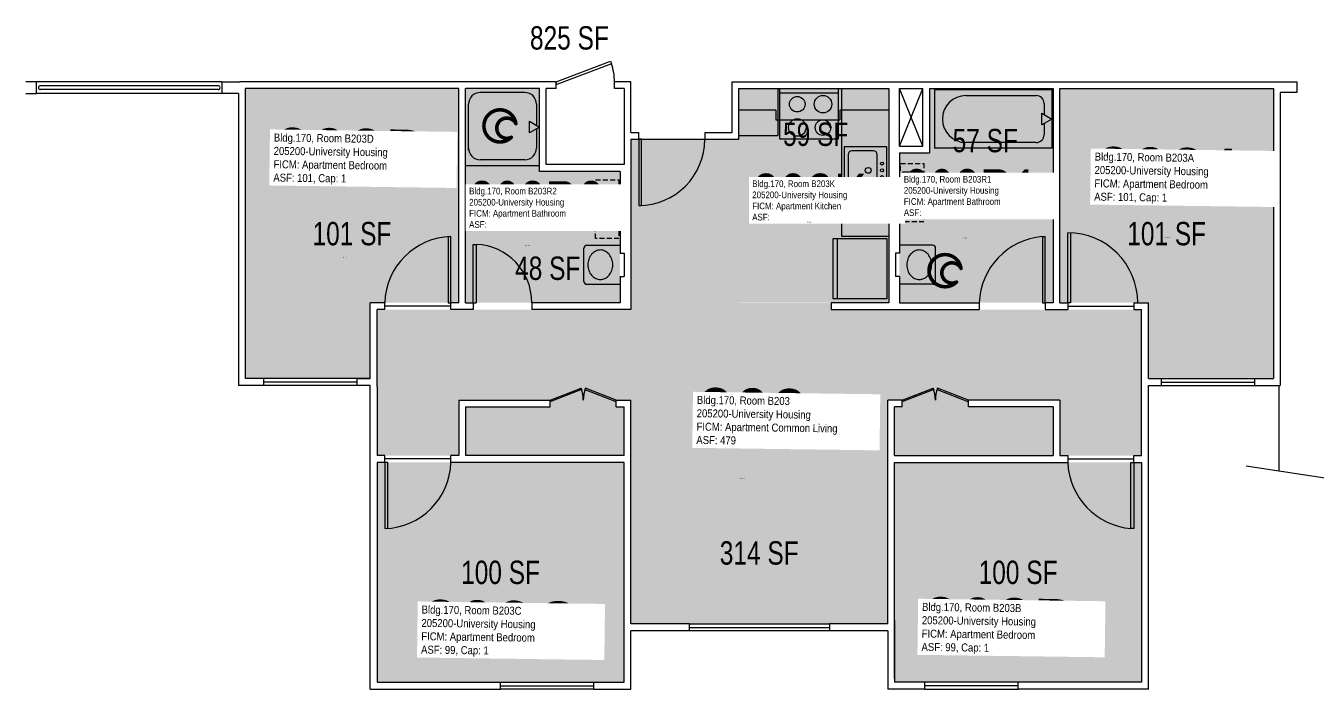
# Model space of a CAD drawing. Header units: inches. Extents: x -54 to 1704, y -57 to 645.
# Drawn here: x 605 to 1269, y -51 to 290 of the extents above; entities that cross this region are included whole.
import ezdxf
from ezdxf.enums import TextEntityAlignment as Align

# ---------------------------------------------------------------- set-up
doc = ezdxf.new("R2010")
doc.units = ezdxf.units.IN
doc.header["$LTSCALE"] = 10
doc.header["$MEASUREMENT"] = 0
doc.linetypes.add('DASHED2', pattern=[0.375, 0.25, -0.125])
doc.layers.get('0').update_dxf_attribs({"linetype": 'CONTINUOUS'})
for name, color, linetype in [('A-DOOR', 2, 'CONTINUOUS'), ('A-FLOR', 3, 'CONTINUOUS'), ('A-GLAZ', 1, 'CONTINUOUS'), ('A-IDEN-ICON', 4, 'CONTINUOUS'), ('A-IDEN-RNUM', 7, 'CONTINUOUS'), ('A-IDEN-SNUM', 4, 'CONTINUOUS'), ('A-IDEN-VNUM', 4, 'CONTINUOUS'), ('A-SITE', 3, 'CONTINUOUS'), ('A-WALL', 5, 'CONTINUOUS'), ('AREA-TEXT', 3, 'CONTINUOUS'), ('Rooms-Category-Color', 7, 'CONTINUOUS'), ('Rooms-College-Color', 7, 'CONTINUOUS'), ('Rooms-Department-Color', 7, 'CONTINUOUS'), ('Rooms-Division-Color', 7, 'CONTINUOUS'), ('Rooms-Information', 7, 'CONTINUOUS')]:
    doc.layers.add(name, color=color, linetype=linetype)
doc.styles.add('CP_AREA', font='arial.ttf', dxfattribs={"height": 15})
doc.styles.add('CP_ROOMSNUMBER', font='arial.ttf', dxfattribs={"height": 1})
doc.styles.add('CP_ROOMVNUMBER', font='arial.ttf', dxfattribs={"width": 0.85, "height": 0.075})

# ---------------------------------------------------------------- blocks, each defined once
blk = doc.blocks.new('CPBATH')
at = {"color": 0, "linetype": 'ByBlock', "const_width": 0.0127}
for points in [[(0.0571, 0.0168, 0.861492), (-0.0551, 0, 1)], [(-0.0551, 0, 0.726902), (0.0487, -0.0337, 1)], [(0.0571, 0.0168, 0.729002), (-0.0084, -0.0042, 1)], [(-0.0084, -0.0042, 0.609468), (0.0487, -0.0337, 1)]]:
    blk.add_lwpolyline(points, format="xyb", dxfattribs=at)
at = {"color": 0, "linetype": 'ByBlock', "const_width": 0.00637}
for points in [[(0.0544, 0.0152, 1), (0.0599, 0.0184, 1)], [(0.0459, -0.0353, 1), (0.0515, -0.0321, 1)]]:
    blk.add_lwpolyline(points, format="xyb", close=True, dxfattribs=at)

msp = doc.modelspace()

# ---------------------------------------------------------------- hatches: boundary and pattern name
at = {"layer": 'Rooms-Category-Color', "true_color": 0x728ef3}
for points in [[(827.21, 257.74), (717.46, 257.74), (717.46, 108.74), (781.71, 108.74), (781.71, 147.74), (827.21, 147.74)], [(868.65, 257.74), (868.65, 215.24), (910.15, 215.24), (910.15, 147.74), (830.65, 147.74), (830.65, 257.74)], [(971.15, 257.97), (1048.15, 257.97), (1048.15, 147.97), (971.15, 147.97)], [(1069.21, 257.74), (1132.71, 257.74), (1132.71, 147.74), (1053.71, 147.74), (1053.71, 224.74), (1069.21, 224.74)], [(1181.71, 108.74), (1181.71, 147.74), (1136.21, 147.74), (1136.21, 257.74), (1245.96, 257.74), (1245.96, 108.74)], [(785.21, 69.24), (785.21, 144.24), (915.71, 144.24), (915.71, 231.74), (971.21, 231.74), (971.21, 147.74), (1018.72, 147.74), (1018.72, 144.24), (1178.21, 144.24), (1178.21, 69.24), (1136.21, 69.24), (1136.21, 97.74), (1089.21, 97.74), (1089.21, 94.24), (1132.71, 94.24), (1132.71, 69.24), (1051.21, 69.24), (1051.21, 94.24), (1055.21, 94.24), (1055.21, 97.74), (1047.71, 97.74), (1047.71, -17.26), (915.71, -17.26), (915.71, 97.74), (908.21, 97.74), (908.21, 94.24), (912.21, 94.24), (912.21, 69.24), (830.71, 69.24), (830.71, 94.24), (874.21, 94.24), (874.21, 97.74), (827.21, 97.74), (827.21, 69.24)], [(912.21, 65.74), (785.21, 65.74), (785.21, -47.26), (912.21, -47.26)], [(1051.21, -47.26), (1051.21, 65.74), (1178.21, 65.74), (1178.21, -47.26)]]:
    msp.add_hatch(color=171, dxfattribs=at).paths.add_polyline_path(points)
at = {"layer": 'Rooms-College-Color', "true_color": 0xadadad}
for points in [[(827.21, 257.74), (717.46, 257.74), (717.46, 108.74), (781.71, 108.74), (781.71, 147.74), (827.21, 147.74)], [(868.65, 257.74), (868.65, 215.24), (910.15, 215.24), (910.15, 147.74), (830.65, 147.74), (830.65, 257.74)], [(971.15, 257.97), (1048.15, 257.97), (1048.15, 147.97), (971.15, 147.97)], [(1069.21, 257.74), (1132.71, 257.74), (1132.71, 147.74), (1053.71, 147.74), (1053.71, 224.74), (1069.21, 224.74)], [(1181.71, 108.74), (1181.71, 147.74), (1136.21, 147.74), (1136.21, 257.74), (1245.96, 257.74), (1245.96, 108.74)], [(785.21, 69.24), (785.21, 144.24), (915.71, 144.24), (915.71, 231.74), (971.21, 231.74), (971.21, 147.74), (1018.72, 147.74), (1018.72, 144.24), (1178.21, 144.24), (1178.21, 69.24), (1136.21, 69.24), (1136.21, 97.74), (1089.21, 97.74), (1089.21, 94.24), (1132.71, 94.24), (1132.71, 69.24), (1051.21, 69.24), (1051.21, 94.24), (1055.21, 94.24), (1055.21, 97.74), (1047.71, 97.74), (1047.71, -17.26), (915.71, -17.26), (915.71, 97.74), (908.21, 97.74), (908.21, 94.24), (912.21, 94.24), (912.21, 69.24), (830.71, 69.24), (830.71, 94.24), (874.21, 94.24), (874.21, 97.74), (827.21, 97.74), (827.21, 69.24)], [(912.21, 65.74), (785.21, 65.74), (785.21, -47.26), (912.21, -47.26)], [(1051.21, -47.26), (1051.21, 65.74), (1178.21, 65.74), (1178.21, -47.26)]]:
    msp.add_hatch(color=253, dxfattribs=at).paths.add_polyline_path(points)
at = {"layer": 'Rooms-Department-Color', "true_color": 0x604aed}
for points in [[(827.21, 257.74), (717.46, 257.74), (717.46, 108.74), (781.71, 108.74), (781.71, 147.74), (827.21, 147.74)], [(868.65, 257.74), (868.65, 215.24), (910.15, 215.24), (910.15, 147.74), (830.65, 147.74), (830.65, 257.74)], [(971.15, 257.97), (1048.15, 257.97), (1048.15, 147.97), (971.15, 147.97)], [(1069.21, 257.74), (1132.71, 257.74), (1132.71, 147.74), (1053.71, 147.74), (1053.71, 224.74), (1069.21, 224.74)], [(1181.71, 108.74), (1181.71, 147.74), (1136.21, 147.74), (1136.21, 257.74), (1245.96, 257.74), (1245.96, 108.74)], [(785.21, 69.24), (785.21, 144.24), (915.71, 144.24), (915.71, 231.74), (971.21, 231.74), (971.21, 147.74), (1018.72, 147.74), (1018.72, 144.24), (1178.21, 144.24), (1178.21, 69.24), (1136.21, 69.24), (1136.21, 97.74), (1089.21, 97.74), (1089.21, 94.24), (1132.71, 94.24), (1132.71, 69.24), (1051.21, 69.24), (1051.21, 94.24), (1055.21, 94.24), (1055.21, 97.74), (1047.71, 97.74), (1047.71, -17.26), (915.71, -17.26), (915.71, 97.74), (908.21, 97.74), (908.21, 94.24), (912.21, 94.24), (912.21, 69.24), (830.71, 69.24), (830.71, 94.24), (874.21, 94.24), (874.21, 97.74), (827.21, 97.74), (827.21, 69.24)], [(912.21, 65.74), (785.21, 65.74), (785.21, -47.26), (912.21, -47.26)], [(1051.21, -47.26), (1051.21, 65.74), (1178.21, 65.74), (1178.21, -47.26)]]:
    msp.add_hatch(color=173, dxfattribs=at).paths.add_polyline_path(points)
at = {"layer": 'Rooms-Division-Color', "true_color": 0x604aed}
for points in [[(827.21, 257.74), (717.46, 257.74), (717.46, 108.74), (781.71, 108.74), (781.71, 147.74), (827.21, 147.74)], [(868.65, 257.74), (868.65, 215.24), (910.15, 215.24), (910.15, 147.74), (830.65, 147.74), (830.65, 257.74)], [(971.15, 257.97), (1048.15, 257.97), (1048.15, 147.97), (971.15, 147.97)], [(1069.21, 257.74), (1132.71, 257.74), (1132.71, 147.74), (1053.71, 147.74), (1053.71, 224.74), (1069.21, 224.74)], [(1181.71, 108.74), (1181.71, 147.74), (1136.21, 147.74), (1136.21, 257.74), (1245.96, 257.74), (1245.96, 108.74)], [(785.21, 69.24), (785.21, 144.24), (915.71, 144.24), (915.71, 231.74), (971.21, 231.74), (971.21, 147.74), (1018.72, 147.74), (1018.72, 144.24), (1178.21, 144.24), (1178.21, 69.24), (1136.21, 69.24), (1136.21, 97.74), (1089.21, 97.74), (1089.21, 94.24), (1132.71, 94.24), (1132.71, 69.24), (1051.21, 69.24), (1051.21, 94.24), (1055.21, 94.24), (1055.21, 97.74), (1047.71, 97.74), (1047.71, -17.26), (915.71, -17.26), (915.71, 97.74), (908.21, 97.74), (908.21, 94.24), (912.21, 94.24), (912.21, 69.24), (830.71, 69.24), (830.71, 94.24), (874.21, 94.24), (874.21, 97.74), (827.21, 97.74), (827.21, 69.24)], [(912.21, 65.74), (785.21, 65.74), (785.21, -47.26), (912.21, -47.26)], [(1051.21, -47.26), (1051.21, 65.74), (1178.21, 65.74), (1178.21, -47.26)]]:
    msp.add_hatch(color=173, dxfattribs=at).paths.add_polyline_path(points)

# ---------------------------------------------------------------- linework, layer by layer
for p, q in [((861.21, 255.71), (838.21, 255.71)), ((992.21, 231.74), (992.21, 257.74)), ((992.21, 255.66), (1022.21, 255.66)), ((1022.21, 257.74), (1022.21, 231.74)), ((1024.21, 181.74), (1024.21, 257.74)), ((1071.84, 257.12), (1071.84, 227.12)), ((1132.09, 257.12), (1071.84, 257.12)), ((1087.9, 254.17), (1124.05, 254.17)), ((1132.09, 257.12), (1132.09, 227.12)), ((832.21, 226.21), (832.21, 249.71)), ((867.21, 249.71), (867.21, 238.83)), ((990.21, 246.67), (971.21, 246.67)), ((990.21, 246.67), (990.21, 241.74)), ((1048.21, 246.67), (1023.14, 246.67)), ((1023.14, 246.67), (1023.14, 241.74)), ((1128.07, 250.15), (1128.07, 244.44)), ((863.52, 234.96), (863.52, 240.96)), ((863.52, 240.96), (868.71, 237.96)), ((990.21, 241.74), (1023.14, 241.74)), ((1126.89, 239.12), (1126.89, 245.12)), ((1126.89, 245.12), (1132.09, 242.12)), ((1132.09, 242.12), (1126.89, 239.12)), ((1128.07, 239.8), (1128.07, 234.08)), ((868.71, 237.96), (863.52, 234.96)), ((867.21, 237.09), (867.21, 227.21)), ((971.21, 233.74), (991.21, 233.74)), ((1022.21, 231.74), (992.21, 231.74)), ((1025.31, 227.79), (1025.31, 203.79)), ((1047.31, 227.79), (1025.31, 227.79)), ((1047.31, 203.79), (1047.31, 227.79)), ((1132.09, 227.12), (1071.84, 227.12)), ((1124.05, 230.07), (1087.9, 230.07)), ((861.21, 221.21), (838.21, 221.21)), ((1027.31, 223.79), (1027.31, 207.79)), ((1040.31, 225.79), (1029.31, 225.79)), ((1042.31, 207.79), (1042.31, 223.79)), ((830.71, 218.24), (868.71, 218.24)), ((1055.21, 214.62), (1054.34, 213.74)), ((1054.34, 213.74), (1054.34, 194.92)), ((1062.16, 214.74), (1055.51, 214.74)), ((1063.34, 213.74), (1062.46, 214.62)), ((1063.34, 210.24), (1063.34, 213.74)), ((900.59, 205.24), (901.46, 206.12)), ((901.76, 206.24), (908.41, 206.24)), ((908.71, 206.12), (909.59, 205.24)), ((1062.34, 201.8), (1062.34, 206.68)), ((1062.35, 206.8), (1063.34, 210.24)), ((900.59, 201.8), (900.59, 205.24)), ((901.57, 198.3), (900.6, 201.69)), ((909.59, 205.24), (909.59, 186.42)), ((1047.31, 203.79), (1025.31, 203.79)), ((1040.31, 205.79), (1029.31, 205.79)), ((1063.34, 198.24), (1062.35, 201.69)), ((900.6, 189.8), (901.57, 193.19)), ((901.59, 193.3), (901.59, 198.18)), ((1054.46, 194.62), (1055.34, 193.74)), ((1055.34, 193.74), (1062.34, 193.74)), ((1062.34, 193.74), (1063.21, 194.62)), ((1063.34, 194.92), (1063.34, 198.24)), ((900.59, 186.42), (900.59, 189.68)), ((901.59, 185.24), (900.71, 186.12)), ((909.46, 186.12), (908.71, 185.36)), ((908.41, 185.24), (901.59, 185.24)), ((1019.71, 149.74), (1019.71, 180.74)), ((1019.71, 180.74), (1047.21, 180.74)), ((1021.96, 149.74), (1021.96, 180.74)), ((1048.21, 181.74), (1024.21, 181.74)), ((1047.21, 180.74), (1047.21, 149.74)), ((891.59, 158.74), (891.59, 175.74)), ((893.09, 177.24), (910.21, 177.24)), ((1070.82, 177.24), (1053.7, 177.24)), ((1072.32, 158.74), (1072.32, 175.74)), ((893.09, 157.24), (910.21, 157.24)), ((1070.82, 157.24), (1053.7, 157.24)), ((1047.21, 149.74), (1019.71, 149.74))]:
    msp.add_line(p, q)
at = {"linetype": 'Continuous'}
msp.add_line((991.21, 257.74), (991.21, 233.74), dxfattribs=at)
at = {"linetype": 'DASHED2'}
for p, q in [((1054.34, 219.33), (1066.34, 219.33)), ((1054.34, 189.33), (1054.34, 219.33)), ((1066.34, 219.33), (1066.34, 189.33)), ((897.59, 210.83), (909.59, 210.83)), ((897.59, 180.83), (897.59, 210.83)), ((909.59, 210.83), (909.59, 180.83)), ((1066.34, 189.33), (1054.34, 189.33)), ((909.59, 180.83), (897.59, 180.83))]:
    msp.add_line(p, q, dxfattribs=at)
for centre, radius in [((1001.21, 249.74), 4), ((1014.43, 249.74), 4.5), ((1001.21, 237.74), 4.5), ((1014.43, 237.74), 4), ((1044.81, 219.24), 0.791), ((1037.68, 215.74), 1.5), ((1044.81, 215.74), 0.791), ((1044.81, 212.24), 0.791)]:
    msp.add_circle(centre, radius)
for centre, radius, start, end in [((838.21, 249.71), 6, 90, 180), ((861.21, 249.71), 6, 0, 90), ((1087.9, 242.12), 12.05, 90, 270), ((1124.05, 250.15), 4.02, 0, 90), ((1124.05, 234.08), 4.02, 270, 0), ((838.21, 227.21), 6, 180, 270), ((861.21, 227.21), 6, 270, 0), ((1029.31, 223.79), 2, 90, 180), ((1040.31, 223.79), 2, 0, 90), ((1055.51, 214.32), 0.418, 90, 135), ((1062.16, 214.32), 0.418, 45, 90), ((901.76, 205.82), 0.418, 90, 135), ((908.41, 205.82), 0.418, 45, 90), ((1029.31, 207.79), 2, 180, 270), ((1040.31, 207.79), 2, 270, 0), ((1062.76, 206.68), 0.418, 164.0546, 180), ((1070.14, 204.24), 5.8, 153.29881, 180), ((1071.44, 203.59), 7.26, 129.47246, 153.29881), ((1072.29, 202.56), 8.59, 108.83538, 129.47246), ((1072.84, 200.95), 10.29, 90, 108.83538), ((1073.36, 203.39), 7.87, 71.16462, 93.77544), ((1072.85, 201.91), 9.43, 50.52754, 71.16462), ((1074.23, 203.59), 7.26, 26.70119, 50.52754), ((1075.53, 204.24), 5.8, 0, 26.70119), ((889.69, 195.09), 7.26, 129.47246, 153.29881), ((891.07, 193.41), 9.43, 108.83538, 129.47246), ((890.57, 194.89), 7.87, 86.22456, 108.83538), ((891.09, 192.45), 10.29, 71.16462, 90), ((891.64, 194.06), 8.59, 50.52754, 71.16462), ((892.48, 195.09), 7.26, 26.70119, 50.52754), ((901.01, 201.8), 0.418, 180, 195.9454), ((1062.76, 201.8), 0.418, 180, 195.9454), ((1070.14, 204.24), 5.8, 180, 206.70119), ((1071.44, 204.9), 7.26, 206.70119, 230.52754), ((1072.29, 205.92), 8.59, 230.52754, 251.16462), ((1073.39, 205.92), 8.59, 288.83538, 309.47246), ((1074.23, 204.9), 7.26, 309.47246, 333.29881), ((1075.53, 204.24), 5.8, 333.29881, 0), ((888.39, 195.74), 5.8, 153.29881, 180), ((888.39, 195.74), 5.8, 180, 206.70119), ((889.69, 196.4), 7.26, 206.70119, 230.52754), ((892.48, 196.4), 7.26, 309.47246, 333.29881), ((893.78, 195.74), 5.8, 0, 26.70119), ((893.78, 195.74), 5.8, 333.29881, 0), ((901.17, 198.18), 0.418, 0, 15.9454), ((901.17, 193.3), 0.418, 344.0546, 0), ((1054.76, 194.92), 0.418, 180, 225), ((1062.92, 194.92), 0.418, 315, 0), ((1072.84, 207.53), 10.29, 251.16462, 270), ((1072.84, 207.53), 10.29, 270, 288.83538), ((890.54, 197.42), 8.59, 230.52754, 251.16462), ((891.09, 199.03), 10.29, 251.16462, 270), ((891.09, 199.03), 10.29, 270, 288.83538), ((891.64, 197.42), 8.59, 288.83538, 309.47246), ((901.01, 186.42), 0.418, 180, 225), ((909.17, 186.42), 0.418, 315, 0), ((908.41, 185.66), 0.418, 270, 315), ((893.09, 175.74), 1.5, 90, 180), ((900.51, 168.37), 6.59, 116.19159, 139.89909), ((899.99, 169.42), 5.42, 90, 116.19159), ((899.99, 169.42), 5.42, 63.80841, 90), ((899.47, 168.37), 6.59, 40.10091, 63.80841), ((1064.44, 168.37), 6.59, 116.19159, 139.89909), ((1063.92, 169.42), 5.42, 90, 116.19159), ((1063.92, 169.42), 5.42, 63.80841, 90), ((1063.41, 168.37), 6.59, 40.10091, 63.80841), ((1070.82, 175.74), 1.5, 0, 90), ((902.59, 167.24), 9, 160.77064, 180), ((902.59, 167.24), 9, 180, 199.22936), ((901.32, 167.69), 7.65, 139.89909, 160.77064), ((898.66, 167.69), 7.65, 19.22936, 40.10091), ((897.39, 167.24), 9, 0, 19.22936), ((897.39, 167.24), 9, 340.77064, 0), ((1066.53, 167.24), 9, 160.77064, 180), ((1066.53, 167.24), 9, 180, 199.22936), ((1065.25, 167.69), 7.65, 139.89909, 160.77064), ((1062.6, 167.69), 7.65, 19.22936, 40.10091), ((1061.32, 167.24), 9, 0, 19.22936), ((1061.32, 167.24), 9, 340.77064, 0), ((901.32, 166.8), 7.65, 199.22936, 220.10091), ((900.51, 166.12), 6.59, 220.10091, 243.80841), ((899.99, 165.06), 5.42, 243.80841, 270), ((899.99, 165.06), 5.42, 270, 296.19159), ((899.47, 166.12), 6.59, 296.19159, 319.89909), ((898.66, 166.8), 7.65, 319.89909, 340.77064), ((1065.25, 166.8), 7.65, 199.22936, 220.10091), ((1064.44, 166.12), 6.59, 220.10091, 243.80841), ((1063.92, 165.06), 5.42, 243.80841, 270), ((1063.92, 165.06), 5.42, 270, 296.19159), ((1063.41, 166.12), 6.59, 296.19159, 319.89909), ((1062.6, 166.8), 7.65, 319.89909, 340.77064), ((893.09, 158.74), 1.5, 180, 270), ((1070.82, 158.74), 1.5, 270, 0)]:
    msp.add_arc(centre, radius, start, end)
at = {"layer": 'A-DOOR'}
for p, q in [((877.21, 261.24), (905.28, 271.83)), ((905.78, 270.51), (877.71, 259.92)), ((905.28, 271.83), (905.78, 270.51)), ((877.71, 259.92), (877.21, 261.24)), ((919.71, 231.74), (953.71, 231.74)), ((921.21, 231.74), (919.71, 231.74)), ((919.71, 231.74), (919.71, 197.74)), ((921.21, 197.74), (921.21, 231.74)), ((919.71, 197.74), (921.21, 197.74)), ((821.71, 181.74), (821.71, 147.74)), ((823.21, 147.74), (823.21, 181.74)), ((1127.21, 181.74), (1127.21, 147.74)), ((1127.21, 181.74), (1128.71, 181.74)), ((1128.71, 147.74), (1128.71, 181.74)), ((1140.21, 147.74), (1140.21, 183.74)), ((1141.71, 183.74), (1141.71, 147.74)), ((834.71, 147.74), (834.71, 177.74)), ((834.71, 177.74), (836.21, 177.74)), ((836.21, 177.74), (836.21, 147.74)), ((821.71, 147.74), (823.21, 147.74)), ((834.71, 147.74), (836.21, 147.74)), ((1127.21, 147.74), (1128.71, 147.74)), ((1141.71, 147.74), (1140.21, 147.74)), ((823.21, 145.99), (789.21, 145.99)), ((1140.21, 145.99), (1174.21, 145.99)), ((874.21, 97.74), (890.09, 103.83)), ((890.34, 103.17), (874.47, 97.08)), ((890.09, 103.83), (890.34, 103.17)), ((892.34, 103.83), (892.09, 103.17)), ((892.09, 103.17), (907.96, 97.08)), ((908.21, 97.74), (892.34, 103.83)), ((1055.21, 97.74), (1071.09, 103.83)), ((1071.34, 103.17), (1055.47, 97.08)), ((1071.09, 103.83), (1071.34, 103.17)), ((1073.34, 103.83), (1073.09, 103.17)), ((1073.09, 103.17), (1088.96, 97.08)), ((1089.21, 97.74), (1073.34, 103.83)), ((874.47, 97.08), (874.21, 97.74)), ((907.96, 97.08), (908.21, 97.74)), ((1055.47, 97.08), (1055.21, 97.74)), ((1088.96, 97.08), (1089.21, 97.74)), ((823.21, 67.49), (789.21, 67.49)), ((1140.21, 67.49), (1174.21, 67.49)), ((789.21, 65.74), (789.21, 31.74)), ((790.71, 65.74), (789.21, 65.74)), ((790.71, 31.74), (790.71, 65.74)), ((1172.71, 65.74), (1174.21, 65.74)), ((1172.71, 31.74), (1172.71, 65.74)), ((1174.21, 65.74), (1174.21, 31.74)), ((1174.21, 31.74), (1172.71, 31.74))]:
    msp.add_line(p, q, dxfattribs=at)
for centre, radius, start, end in [((880.02, 261.61), 27.2, 359.22408, 19.05218), ((919.71, 231.74), 34, 270, 0), ((824.17, 146.78), 34.97, 91.57576, 178.42424), ((1130.32, 146.24), 35.64, 94.99827, 177.58607), ((1140.21, 147.74), 36, 0, 90), ((834.94, 148), 29.77, 359.51034, 87.55206), ((874.21, 97.74), 17, 0, 20.97746), ((908.21, 97.74), 17, 159.02254, 180), ((1055.21, 97.74), 17, 0, 20.97746), ((1089.21, 97.74), 17, 159.02254, 180), ((788.25, 66.7), 34.97, 271.57576, 358.42424), ((1175.85, 67.28), 35.67, 182.4645, 264.95117)]:
    msp.add_arc(centre, radius, start, end, dxfattribs=at)
at = {"layer": 'A-FLOR'}
for p, q in [((703.59, 259.24), (612.21, 259.24)), ((703.52, 257.24), (612.14, 257.24)), ((1065.71, 228.24), (1053.71, 257.74)), ((1053.71, 228.24), (1065.71, 257.74))]:
    msp.add_line(p, q, dxfattribs=at)
at = {"layer": 'A-FLOR', "extrusion": (0.000186924, 1.81104e-14, 1)}
msp.add_arc((612.21, 258.24, 0.11), 1, 90, 270, dxfattribs=at)
at = {"layer": 'A-FLOR', "extrusion": (-0.000186924, 1.27348e-14, 1)}
msp.add_arc((703.52, 258.24, -0.13), 1, 270, 90, dxfattribs=at)
at = {"layer": 'A-GLAZ'}
for p, q in [((774.96, 108.74), (726.96, 108.74)), ((774.96, 106.99), (726.96, 106.99)), ((1188.46, 108.74), (1236.46, 108.74)), ((1188.46, 106.99), (1236.46, 106.99)), ((774.96, 105.24), (726.96, 105.24)), ((1188.46, 105.24), (1236.46, 105.24)), ((945.71, -17.26), (1017.71, -17.26)), ((945.71, -19.01), (1017.71, -19.01)), ((1017.71, -20.76), (945.71, -20.76)), ((848.71, -47.26), (896.71, -47.26)), ((848.71, -49.01), (896.71, -49.01)), ((896.71, -50.76), (848.71, -50.76)), ((1114.71, -47.26), (1066.71, -47.26)), ((1114.71, -49.01), (1066.71, -49.01)), ((1066.71, -50.76), (1114.71, -50.76))]:
    msp.add_line(p, q, dxfattribs=at)
at = {"layer": 'A-SITE', "extrusion": (0.000486528, 0.002907, 0.999996)}
msp.add_line((1248.71, 105.24), (1248.71, 61.41), dxfattribs=at)
at = {"layer": 'A-SITE'}
msp.add_line((1232.01, 63.92), (1302.22, 53.35), dxfattribs=at)
at = {"layer": 'A-WALL'}
for p, q in [((610.21, 261.24), (604.69, 261.24)), ((705.52, 261.24), (610.19, 261.24)), ((610.19, 255.24), (610.21, 261.24)), ((705.52, 261.24), (705.52, 255.24)), ((705.52, 261.24), (714.71, 261.24)), ((877.21, 261.24), (714.71, 261.24)), ((877.21, 257.74), (877.21, 261.24)), ((915.71, 261.24), (907.21, 261.24)), ((907.21, 257.74), (907.21, 261.24)), ((915.71, 235.24), (915.71, 261.24)), ((967.71, 261.24), (1248.71, 261.24)), ((967.71, 235.24), (967.71, 261.24)), ((1248.71, 261.24), (1249.46, 261.24)), ((1248.71, 261.24), (1257.96, 261.24)), ((1257.96, 261.24), (1257.96, 255.74)), ((604.69, 255.24), (610.19, 255.24)), ((705.52, 255.24), (610.19, 255.24)), ((714.02, 255.24), (705.52, 255.24)), ((714.02, 255.24), (713.98, 105.24)), ((827.21, 257.74), (717.46, 257.74)), ((717.46, 257.74), (717.46, 108.74)), ((827.21, 147.74), (827.21, 257.74)), ((830.71, 147.74), (830.71, 257.74)), ((868.71, 257.74), (830.71, 257.74)), ((868.71, 215.24), (868.71, 257.74)), ((872.21, 218.74), (872.21, 257.74)), ((877.21, 257.74), (872.21, 257.74)), ((912.21, 257.74), (907.21, 257.74)), ((912.21, 257.74), (912.21, 218.74)), ((971.21, 231.74), (971.21, 257.74)), ((971.21, 257.74), (1048.21, 257.74)), ((1048.21, 257.74), (1048.21, 147.74)), ((1053.71, 228.24), (1053.71, 257.74)), ((1053.71, 257.74), (1065.71, 257.74)), ((1065.71, 228.24), (1065.71, 257.74)), ((1069.21, 257.74), (1069.21, 224.74)), ((1069.21, 257.74), (1132.71, 257.74)), ((1132.71, 257.74), (1132.71, 147.74)), ((1136.21, 147.74), (1136.21, 257.74)), ((1136.21, 257.74), (1245.96, 257.74)), ((1245.96, 257.74), (1245.96, 108.74)), ((1249.46, 255.74), (1249.42, 105.24)), ((1257.96, 255.74), (1249.46, 255.74)), ((915.71, 235.24), (919.71, 235.24)), ((919.71, 231.74), (919.71, 235.24)), ((953.71, 235.24), (953.71, 231.74)), ((953.71, 235.24), (967.71, 235.24)), ((915.71, 231.74), (919.71, 231.74)), ((915.71, 231.74), (915.71, 144.24)), ((953.71, 231.74), (971.21, 231.74)), ((1053.71, 228.24), (1065.71, 228.24)), ((1053.71, 224.74), (1053.71, 173.24)), ((1053.71, 224.74), (1069.21, 224.74)), ((910.21, 215.24), (868.71, 215.24)), ((912.21, 218.74), (872.21, 218.74)), ((910.21, 215.24), (910.21, 173.24)), ((910.21, 173.24), (912.21, 173.24)), ((912.21, 173.24), (912.21, 161.24)), ((1051.7, 173.24), (1051.7, 161.24)), ((1053.71, 173.24), (1051.7, 173.24)), ((910.21, 161.24), (912.21, 161.24)), ((910.21, 161.24), (910.21, 147.74)), ((1053.71, 161.24), (1051.7, 161.24)), ((1053.71, 161.24), (1053.71, 147.74)), ((781.71, 108.74), (781.71, 147.74)), ((789.21, 147.74), (781.71, 147.74)), ((789.21, 144.24), (789.21, 147.74)), ((827.21, 147.74), (823.21, 147.74)), ((823.21, 144.24), (823.21, 147.74)), ((830.71, 147.74), (834.71, 147.74)), ((834.71, 147.74), (834.71, 144.24)), ((834.71, 147.74), (834.71, 144.24)), ((910.21, 147.74), (864.71, 147.74)), ((864.71, 147.74), (864.71, 144.24)), ((1048.21, 147.74), (1018.72, 147.74)), ((1018.72, 147.74), (1018.72, 144.24)), ((1053.71, 147.74), (1094.71, 147.74)), ((1071.34, 147.74), (1090.71, 147.74)), ((1094.71, 147.74), (1094.71, 144.24)), ((1132.71, 147.74), (1128.71, 147.74)), ((1128.71, 147.74), (1128.71, 144.24)), ((1136.21, 147.74), (1140.21, 147.74)), ((1140.21, 147.74), (1140.21, 144.24)), ((1140.21, 147.74), (1140.21, 144.24)), ((1174.21, 147.74), (1181.71, 147.74)), ((1174.21, 147.74), (1174.21, 144.24)), ((1181.71, 108.74), (1181.71, 147.74)), ((785.21, 104.74), (785.21, 144.24)), ((789.21, 144.24), (785.21, 144.24)), ((834.71, 144.24), (823.21, 144.24)), ((915.71, 144.24), (864.71, 144.24)), ((1018.72, 144.24), (1048.21, 144.24)), ((1048.21, 144.24), (1094.71, 144.24)), ((1128.71, 144.24), (1140.21, 144.24)), ((1174.21, 144.24), (1178.21, 144.24)), ((1178.21, 105.24), (1178.21, 144.24)), ((726.96, 108.74), (717.46, 108.74)), ((726.96, 105.24), (726.96, 108.74)), ((774.96, 105.24), (774.96, 108.74)), ((781.71, 108.74), (774.96, 108.74)), ((774.96, 108.74), (781.71, 108.74)), ((1181.71, 108.74), (1188.46, 108.74)), ((1188.46, 105.24), (1188.46, 108.74)), ((1236.46, 105.24), (1236.46, 108.74)), ((1236.46, 108.74), (1245.96, 108.74)), ((714.73, 105.24), (713.98, 105.24)), ((726.96, 105.24), (714.71, 105.24)), ((781.71, 105.24), (774.96, 105.24)), ((781.71, -50.76), (781.71, 105.24)), ((785.21, 104.74), (785.21, 69.24)), ((1181.71, 105.24), (1188.46, 105.24)), ((1181.71, -50.76), (1181.71, 105.24)), ((1236.46, 105.24), (1248.71, 105.24)), ((1248.67, 105.24), (1249.42, 105.24)), ((827.21, 97.74), (827.21, 69.24)), ((827.21, 97.74), (874.21, 97.74)), ((830.71, 94.24), (830.71, 69.24)), ((830.71, 94.24), (874.21, 94.24)), ((874.21, 94.24), (874.21, 97.74)), ((908.21, 97.74), (915.71, 97.74)), ((908.21, 94.24), (908.21, 97.74)), ((908.21, 94.24), (912.21, 94.24)), ((912.21, 69.24), (912.21, 94.24)), ((915.71, -17.26), (915.71, 97.74)), ((1047.71, -17.26), (1047.71, 97.74)), ((1055.21, 97.74), (1047.71, 97.74)), ((1051.21, 69.24), (1051.21, 94.24)), ((1055.21, 94.24), (1051.21, 94.24)), ((1055.21, 94.24), (1055.21, 97.74)), ((1136.21, 97.74), (1089.21, 97.74)), ((1089.21, 94.24), (1089.21, 97.74)), ((1132.71, 94.24), (1089.21, 94.24)), ((1132.71, 94.24), (1132.71, 69.24)), ((1136.21, 97.74), (1136.21, 69.24)), ((789.21, 69.24), (785.21, 69.24)), ((789.21, 65.74), (789.21, 69.24)), ((827.21, 69.24), (823.21, 69.24)), ((823.21, 65.74), (823.21, 69.24)), ((912.21, 69.24), (830.71, 69.24)), ((1051.21, 69.24), (1132.71, 69.24)), ((1136.21, 69.24), (1140.21, 69.24)), ((1140.21, 69.24), (1140.21, 65.74)), ((1174.21, 65.74), (1174.21, 69.24)), ((1174.21, 69.24), (1178.21, 69.24)), ((789.21, 65.74), (785.21, 65.74)), ((785.21, 65.74), (785.21, -47.26)), ((912.21, 65.74), (823.21, 65.74)), ((912.21, -15.51), (912.21, 65.74)), ((1051.21, -15.51), (1051.21, 65.74)), ((1051.21, 65.74), (1140.21, 65.74)), ((1174.21, 65.74), (1178.21, 65.74)), ((1178.21, 65.74), (1178.21, -47.26)), ((912.21, -47.26), (912.21, -15.51)), ((945.71, -17.26), (915.71, -17.26)), ((945.71, -17.26), (945.71, -20.76)), ((1017.71, -17.26), (1017.71, -20.76)), ((1047.71, -17.26), (1017.71, -17.26)), ((1051.21, -45.26), (1051.21, -15.51)), ((1051.21, -15.51), (1051.21, -47.26)), ((915.71, -50.76), (915.71, -20.76)), ((945.71, -20.76), (915.71, -20.76)), ((1047.71, -20.76), (1017.71, -20.76)), ((781.71, -50.76), (848.71, -50.76)), ((785.21, -47.26), (848.71, -47.26)), ((848.71, -50.76), (848.71, -47.26)), ((896.71, -50.76), (896.71, -47.26)), ((896.71, -47.26), (912.21, -47.26)), ((896.71, -50.76), (915.71, -50.76)), ((1066.71, -50.76), (1047.71, -50.76)), ((1066.71, -47.26), (1051.21, -47.26)), ((1066.71, -50.76), (1066.71, -47.26)), ((1114.71, -50.76), (1114.71, -47.26)), ((1178.21, -47.26), (1114.71, -47.26)), ((1181.71, -50.76), (1114.71, -50.76))]:
    msp.add_line(p, q, dxfattribs=at)
at = {"layer": 'A-WALL', "linetype": 'Continuous'}
for p, q in [((1178.21, 69.24), (1178.21, 105.24)), ((1047.71, -20.76), (1047.71, -50.76))]:
    msp.add_line(p, q, dxfattribs=at)

# ---------------------------------------------------------------- block references
at = {"layer": 'A-IDEN-ICON', "xscale": 144.0000000012248, "yscale": 144.0000000012248, "zscale": 144.0000000012248, "rotation": 350.9568004087424}
for p in [(848.1, 238.64), (1076.88, 164.27)]:
    msp.add_blockref('CPBATH', p, dxfattribs=at)

# ---------------------------------------------------------------- texts
at = {"layer": 'A-IDEN-RNUM', "style": 'CP_ROOMSNUMBER'}
for s, p in [('0203-K0', (1006.43, 189)), ('0203-R1', (1086.16, 180.84)), ('0203-R2', (861.28, 176.83))]:
    msp.add_text(s, height=0.36, dxfattribs=at).set_placement(p)
for s, p in [('0203-A0', (1190.04, 181.13)), ('0203-D0', (767.36, 170.9)), ('0203-00', (971.67, 57.42)), ('0203-C0', (845.53, -16.84)), ('0203-B0', (1100.68, -21.01))]:
    msp.add_text(s, height=0.36, rotation=359.24, dxfattribs=at).set_placement(p)
at = {"layer": 'A-IDEN-SNUM', "style": 'CP_ROOMSNUMBER'}
for s, p in [('1700B203K0', (1006.43, 189)), ('1700B203R1', (1086.16, 180.84)), ('1700B203R2', (861.28, 176.83))]:
    msp.add_text(s, height=0.36, dxfattribs=at).set_placement(p)
for s, p in [('1700B203A0', (1190.04, 181.13)), ('1700B203D0', (767.36, 170.9)), ('1700B20300', (971.67, 57.42)), ('1700B203C0', (845.53, -16.84)), ('1700B203B0', (1100.68, -21.01))]:
    msp.add_text(s, height=0.36, rotation=359.24, dxfattribs=at).set_placement(p)
at = {"layer": 'A-IDEN-VNUM', "style": 'CP_ROOMVNUMBER', "width": 0.85}
for s, rotation, p in [('203D', 359.24, (731.89, 208.77)), ('203A', 359.24404, (1153.81, 198.96)), ('203', 359.24, (949.33, 75.16)), ('203C', 359.24, (807.84, -33.73)), ('203B', 359.24, (1065.05, -32.34))]:
    msp.add_text(s, height=28.8, rotation=rotation, dxfattribs=at).set_placement(p)
at = {"layer": 'A-IDEN-VNUM', "style": 'CP_ROOMVNUMBER'}
for s, width, p in [('203K', 0.75, (978.08, 189.97, 0)), ('203R1', 0.7, (1055.99, 192.27)), ('203R2', 0.7, (832.57, 186.19))]:
    msp.add_text(s, height=24, dxfattribs=dict(at, width=width)).set_placement(p)
at = {"layer": 'AREA-TEXT', "style": 'CP_AREA', "width": 0.75}
for s, p in [('825 SF', (884.1, 283.81)), ('59 SF', (1010.7, 234.3)), ('57 SF', (1097.85, 231.07)), ('101 SF', (772.34, 183.24)), ('101 SF', (1191.09, 183.24)), ('48 SF', (872.98, 165.47)), ('314 SF', (981.65, 19.21)), ('100 SF', (848.71, 9.24)), ('100 SF', (1114.71, 9.24))]:
    msp.add_text(s, height=12, dxfattribs=at).set_placement(p, align=Align.MIDDLE_CENTER)

# ---------------------------------------------------------------- next in the draw order: texts
at = {"layer": 'Rooms-Information', "char_height": 4.1143, "width": 92.16, "attachment_point": 7, "style": 'CP_ROOMVNUMBER', "bg_fill": 3, "box_fill_scale": 1.5, "bg_fill_color": 256, "bg_fill_true_color": 13158600, "bg_fill_transparency": 0}
for s, insert, rotation in [('Bldg.170, Room B203D^M^J205200-University Housing^M^JFICM: Apartment Bedroom^M^JASF: 101, Cap: 1', (731.89, 208.77), 359.24), ('Bldg.170, Room B203A^M^J205200-University Housing^M^JFICM: Apartment Bedroom^M^JASF: 101, Cap: 1', (1153.81, 198.96), 359.24404), ('Bldg.170, Room B203^M^J205200-University Housing^M^JFICM: Apartment Common Living^M^JASF: 479', (949.33, 75.16), 359.24), ('Bldg.170, Room B203C^M^J205200-University Housing^M^JFICM: Apartment Bedroom^M^JASF: 99, Cap: 1', (807.84, -33.73), 359.24), ('Bldg.170, Room B203B^M^J205200-University Housing^M^JFICM: Apartment Bedroom^M^JASF: 99, Cap: 1', (1065.05, -32.34), 359.24)]:
    msp.add_mtext(s, dxfattribs=dict(at, insert=insert, rotation=rotation))
at = {"layer": 'Rooms-Information', "char_height": 3.4286, "width": 76.8, "attachment_point": 7, "style": 'CP_ROOMVNUMBER', "bg_fill": 3, "box_fill_scale": 1.5, "bg_fill_color": 256, "bg_fill_true_color": 13158600, "bg_fill_transparency": 0}
for s, insert in [('Bldg.170, Room B203R2^M^J205200-University Housing^M^JFICM: Apartment Bathroom^M^JASF: ', (832.57, 186.19)), ('Bldg.170, Room B203K^M^J205200-University Housing^M^JFICM: Apartment Kitchen^M^JASF: ', (978.08, 189.97, 0))]:
    msp.add_mtext(s, dxfattribs=dict(at, insert=insert))

# ---------------------------------------------------------------- next in the draw order: texts
at = {"layer": 'Rooms-Information', "insert": (1055.99, 192.27), "char_height": 3.4286, "width": 76.8, "attachment_point": 7, "style": 'CP_ROOMVNUMBER', "bg_fill": 3, "box_fill_scale": 1.5, "bg_fill_color": 256, "bg_fill_true_color": 13158600, "bg_fill_transparency": 0}
msp.add_mtext('Bldg.170, Room B203R1^M^J205200-University Housing^M^JFICM: Apartment Bathroom^M^JASF: ', dxfattribs=at)

doc.saveas('drawing.dxf')
